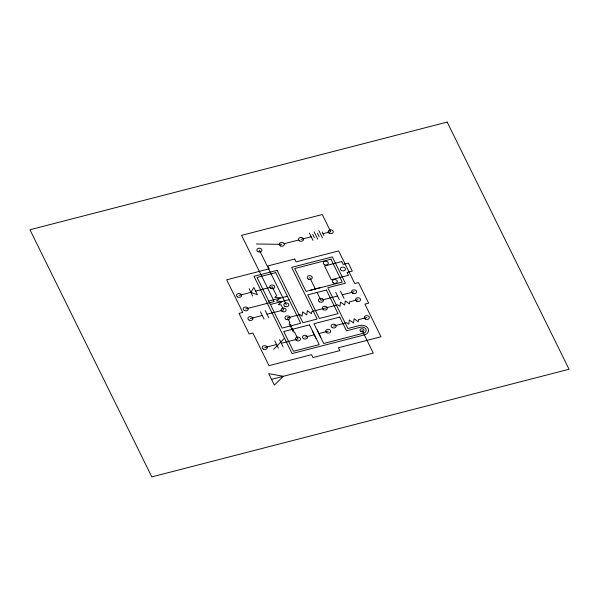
<?xml version="1.0" encoding="UTF-8"?>
<svg xmlns="http://www.w3.org/2000/svg" width="599" height="599" viewBox="0 0 599 599"><rect width="100%" height="100%" fill="white"/><g stroke="black" fill="none" stroke-linecap="round" stroke-linejoin="round"><path stroke-width="0.9" d="M250.884 292.349L253.834 287.49L257.413 294.76L250.884 292.349L239.031 295.404M273.653 349.359L284.293 338.42M284.136 243.726L298.676 239.974M301.05 239.36L311.188 236.747M323.041 233.685L330.73 231.701L322.262 214.532L241.569 235.355L274.215 301.567L245.695 308.927M255.623 291.121L272.216 286.839L276.648 295.824L274.724 297.344L280.362 297.935L276.513 300.975L282.151 301.567L278.303 304.606L281.126 304.906L283.612 309.953L267.019 314.235M310.582 290.141L320.061 287.692M268.704 301.057L287.37 296.235M270.396 304.487L289.062 299.672M250.419 318.511L262.28 315.456M337.537 296.033L320.944 300.316L317.111 292.552M342.284 294.813L354.136 291.758M358.015 299.627L349.719 301.769L349.427 303.888L345.264 300.863L344.687 305.116L340.524 302.091L339.947 306.336L337.866 304.824L311.787 311.555L311.495 313.674L307.332 310.656L306.755 314.902L302.592 311.877L302.016 316.122L299.934 314.61L287.49 317.822L289.983 322.868A1.265 0.958 3.7 0 0 289.242 324.081A1.265 0.958 3.7 0 0 290.874 324.68A1.265 0.958 3.7 0 0 290.141 325.893A1.265 0.958 3.7 0 0 291.773 326.5A1.265 0.958 3.7 0 0 291.032 327.713A1.265 0.958 3.7 0 0 292.671 328.319A1.265 0.958 3.7 0 0 291.93 329.532A1.265 0.958 3.7 0 0 293.562 330.131A1.265 0.958 3.7 0 0 292.829 331.352A1.265 0.958 3.7 0 0 294.461 331.951L297.935 338.997L281.343 343.279M333.643 326.073L346.686 322.711L348.768 324.224L349.344 319.978L353.507 322.996L354.084 318.75L358.247 321.775L358.539 319.649L366.835 317.515M264.743 347.562L276.596 344.5M305.026 337.17L314.228 334.796M318.975 333.568L328.177 331.195M271.542 379.354L373.274 353.111L361.991 330.214M256.357 244.003L281.77 244.332M322.195 231.97L323.887 235.407M318.878 230.66L322.457 237.93M317.448 233.191L319.147 236.627M314.138 231.888L317.717 239.158M312.708 234.419L314.4 237.848M340.487 291.181L344.073 298.452M309.391 233.108L312.978 240.379M335.747 292.402L339.334 299.672M309.728 277.569L315.321 288.913M317.178 329.937L320.764 337.207M312.438 331.157L316.025 338.428M259.367 250.112L286.337 304.809M265.222 310.596L268.809 317.867M279.546 339.648L283.132 346.911M249.087 288.711L252.673 295.981M260.483 311.824L264.069 319.087M274.806 340.868L278.393 348.139M283.349 376.307L274.364 385.082L268.719 373.634L283.349 376.307M447.183 122.099L29.95 229.754L151.817 476.901L569.05 369.246L447.183 122.099M294.693 259.023L267.813 265.963L269.221 268.824L226.662 279.808L242.752 312.431L239.016 313.389L249.177 333.995L252.913 333.037L268.996 365.66L311.555 354.675L312.97 357.536L339.85 350.602L338.435 347.742L380.994 336.758L364.911 304.135L368.647 303.176L358.487 282.571L354.75 283.529L338.66 250.906L296.101 261.89L294.693 259.023M277.12 270.336L253.976 276.304L292.08 353.575L364.319 334.938A6.589 4.972 3.7 0 0 368.145 328.626A6.589 4.972 3.7 0 0 359.662 325.489L347.899 328.529L327.788 287.745L345.338 283.215L332.355 256.889L291.661 267.386L317.133 319.042L302.944 322.704L277.12 270.336M275.727 272.627L257.061 277.442L282.039 328.102L300.705 323.28L275.727 272.627M330.962 259.187L294.745 268.532L306.037 291.421L342.254 282.077L330.962 259.187M341.715 261.568L324.546 266.001L331.314 279.74L348.491 275.308L347.076 272.448L352.302 271.1L348.356 263.081L343.13 264.436L341.715 261.568M326.395 290.043L307.729 294.858L319.372 318.466L338.038 313.651L326.395 290.043M309.496 324.89L283.731 331.532L293.473 351.276L319.23 344.635L309.496 324.89M339.73 317.088L313.973 323.73L323.707 343.474L363.473 333.216A4.193 3.167 3.7 0 0 365.907 329.203A4.193 3.167 3.7 0 0 360.508 327.211L346.507 330.82L339.73 317.088M237.616 296.954A2.538 1.917 3.7 0 0 241.554 295.607A2.538 1.917 3.7 0 0 237.908 293.652A2.538 1.917 3.7 0 0 237.616 296.954M270.808 288.396A2.538 1.917 3.7 0 0 274.746 287.041A2.538 1.917 3.7 0 0 271.1 285.094A2.538 1.917 3.7 0 0 270.808 288.396M263.335 349.112A2.538 1.917 3.7 0 0 267.274 347.757A2.538 1.917 3.7 0 0 263.627 345.81A2.538 1.917 3.7 0 0 263.335 349.112M326.762 332.752A2.538 1.917 3.7 0 0 330.7 331.397A2.538 1.917 3.7 0 0 327.054 329.443A2.538 1.917 3.7 0 0 326.762 332.752M303.618 338.72A2.538 1.917 3.7 0 0 307.557 337.364A2.538 1.917 3.7 0 0 303.91 335.418A2.538 1.917 3.7 0 0 303.618 338.72M296.52 340.554A2.538 1.917 3.7 0 0 300.466 339.199A2.538 1.917 3.7 0 0 296.819 337.244A2.538 1.917 3.7 0 0 296.52 340.554M308.313 279.119A2.538 1.917 3.7 0 0 312.259 277.764A2.538 1.917 3.7 0 0 308.612 275.817A2.538 1.917 3.7 0 0 308.313 279.119M286.082 319.372A2.538 1.917 3.7 0 0 290.021 318.017A2.538 1.917 3.7 0 0 286.374 316.07A2.538 1.917 3.7 0 0 286.082 319.372M282.204 311.502A2.538 1.917 3.7 0 0 286.142 310.147A2.538 1.917 3.7 0 0 282.496 308.2A2.538 1.917 3.7 0 0 282.204 311.502M249.012 320.068A2.538 1.917 3.7 0 0 252.95 318.713A2.538 1.917 3.7 0 0 249.304 316.766A2.538 1.917 3.7 0 0 249.012 320.068M332.235 327.631A2.538 1.917 3.7 0 0 336.174 326.275A2.538 1.917 3.7 0 0 332.527 324.321A2.538 1.917 3.7 0 0 332.235 327.631M365.42 319.065A2.538 1.917 3.7 0 0 369.366 317.71A2.538 1.917 3.7 0 0 365.719 315.763A2.538 1.917 3.7 0 0 365.42 319.065M352.721 293.308A2.538 1.917 3.7 0 0 356.66 291.953A2.538 1.917 3.7 0 0 353.013 290.006A2.538 1.917 3.7 0 0 352.721 293.308M319.537 301.874A2.538 1.917 3.7 0 0 323.475 300.518A2.538 1.917 3.7 0 0 319.829 298.564A2.538 1.917 3.7 0 0 319.537 301.874M356.6 301.177A2.538 1.917 3.7 0 0 360.546 299.822A2.538 1.917 3.7 0 0 356.899 297.875A2.538 1.917 3.7 0 0 356.6 301.177M323.415 309.743A2.538 1.917 3.7 0 0 327.353 308.388A2.538 1.917 3.7 0 0 323.707 306.441A2.538 1.917 3.7 0 0 323.415 309.743M360.875 331.434A1.999 1.505 3.7 0 0 363.982 330.371A1.999 1.505 3.7 0 0 361.107 328.836A1.999 1.505 3.7 0 0 360.875 331.434M244.287 310.477A2.538 1.917 3.7 0 0 248.226 309.129A2.538 1.917 3.7 0 0 244.579 307.175A2.538 1.917 3.7 0 0 244.287 310.477M257.959 251.67A2.538 1.917 3.7 0 0 261.898 250.315A2.538 1.917 3.7 0 0 258.251 248.36A2.538 1.917 3.7 0 0 257.959 251.67M284.929 306.366A2.538 1.917 3.7 0 0 288.868 305.011A2.538 1.917 3.7 0 0 285.221 303.064A2.538 1.917 3.7 0 0 284.929 306.366M280.354 245.889A2.538 1.917 3.7 0 0 284.293 244.534A2.538 1.917 3.7 0 0 280.646 242.588A2.538 1.917 3.7 0 0 280.354 245.889M333.403 282.968A2.538 1.917 3.7 0 0 337.342 281.612A2.538 1.917 3.7 0 0 333.695 279.666A2.538 1.917 3.7 0 0 333.403 282.968M324.373 264.653A2.538 1.917 3.7 0 0 328.312 263.298A2.538 1.917 3.7 0 0 324.665 261.351A2.538 1.917 3.7 0 0 324.373 264.653M341.505 270.553A2.538 1.917 3.7 0 0 345.443 269.206A2.538 1.917 3.7 0 0 341.797 267.251A2.538 1.917 3.7 0 0 341.505 270.553M329.315 233.258A2.538 1.917 3.7 0 0 333.261 231.903A2.538 1.917 3.7 0 0 329.615 229.949A2.538 1.917 3.7 0 0 329.315 233.258M299.635 240.91A2.538 1.917 3.7 0 0 303.581 239.555A2.538 1.917 3.7 0 0 299.934 237.608A2.538 1.917 3.7 0 0 299.635 240.91"/></g></svg>
